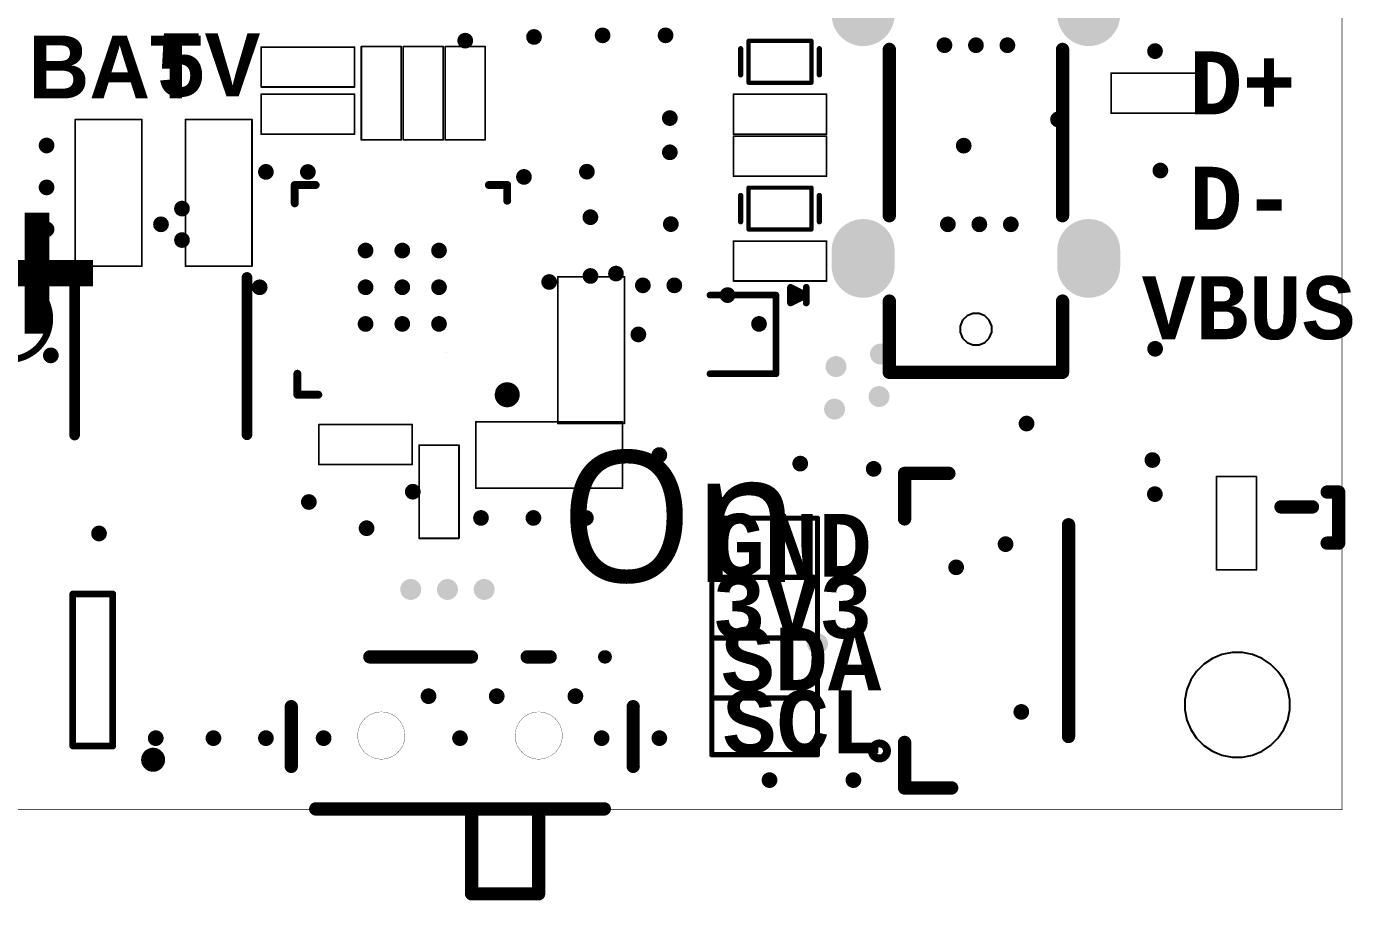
# Model space of a CAD drawing. Header units: millimetres. Extents: x -2 to 87, y -3.7 to 23.7.
# Drawn here: x 61.75 to 87.03, y -3.73 to 12.94 of the extents above; entities that cross this region are included whole.
import ezdxf

# ---------------------------------------------------------------- set-up
doc = ezdxf.new("R2010")
doc.units = ezdxf.units.MM
for name, color, linetype in [('KeepOutLayer', 6, 'Continuous'), ('MultiLayer', 9, 'Continuous'), ('PadHoleLayer', 156, 'Continuous'), ('TopOverlay', 2, 'Continuous'), ('ViaHoleLayer', 16, 'Continuous')]:
    doc.layers.add(name, color=color, linetype=linetype)
doc.styles.add('Consolas', font='', dxfattribs={"height": 0.2})
doc.styles.add('Segoe UI', font='segoeuib.ttf', dxfattribs={"height": 0.2})
doc.styles.add('阿里巴巴普惠体 Heavy', font='', dxfattribs={"height": 0.2})
doc.styles.get('Consolas').set_extended_font_data('Consolas', bold=True)
doc.styles.get('阿里巴巴普惠体 Heavy').set_extended_font_data('阿里巴巴普惠体 Heavy', bold=True)

# ---------------------------------------------------------------- blocks, each defined once
blk = doc.blocks.new('USB_C_SMD_TYPEC_303_ACP16_6')
at = {"layer": 'MultiLayer'}
h = blk.add_hatch(color=9, dxfattribs=at)
edge = h.paths.add_edge_path()
edge.add_arc((-2.55, 2.15), 0.6, 90, 270)
edge.add_line((-2.55, 1.55), (-2.25, 1.55))
edge.add_arc((-2.25, 2.15), 0.6, 270, 450)
edge.add_line((-2.25, 2.75), (-2.55, 2.75))
h = blk.add_hatch(color=9, dxfattribs=at)
edge = h.paths.add_edge_path()
edge.add_arc((2.25, 2.15), 0.6, 90, 270)
edge.add_line((2.25, 1.55), (2.55, 1.55))
edge.add_arc((2.55, 2.15), 0.6, 270, 450)
edge.add_line((2.55, 2.75), (2.25, 2.75))
h = blk.add_hatch(color=9, dxfattribs=at)
edge = h.paths.add_edge_path()
edge.add_arc((-2.55, -2.15), 0.6, 90, 270)
edge.add_line((-2.55, -2.75), (-2.25, -2.75))
edge.add_arc((-2.25, -2.15), 0.6, 270, 450)
edge.add_line((-2.25, -1.55), (-2.55, -1.55))
h = blk.add_hatch(color=9, dxfattribs=at)
edge = h.paths.add_edge_path()
edge.add_arc((2.25, -2.15), 0.6, 90, 270)
edge.add_line((2.25, -2.75), (2.55, -2.75))
edge.add_arc((2.55, -2.15), 0.6, 270, 450)
edge.add_line((2.55, -1.55), (2.25, -1.55))
at = {"layer": 'PadHoleLayer'}
h = blk.add_hatch(color=156, dxfattribs=at)
edge = h.paths.add_edge_path()
edge.add_arc((-2.595, 2.15), 0.305, 90, 270)
edge.add_line((-2.595, 1.845), (-2.205, 1.845))
edge.add_arc((-2.205, 2.15), 0.305, 270, 450)
edge.add_line((-2.205, 2.455), (-2.595, 2.455))
h = blk.add_hatch(color=156, dxfattribs=at)
edge = h.paths.add_edge_path()
edge.add_arc((2.205, 2.15), 0.305, 90, 270)
edge.add_line((2.205, 1.845), (2.595, 1.845))
edge.add_arc((2.595, 2.15), 0.305, 270, 450)
edge.add_line((2.595, 2.455), (2.205, 2.455))
h = blk.add_hatch(color=156, dxfattribs=at)
edge = h.paths.add_edge_path()
edge.add_arc((-2.595, -2.15), 0.305, 90, 270)
edge.add_line((-2.595, -2.455), (-2.205, -2.455))
edge.add_arc((-2.205, -2.15), 0.305, 270, 450)
edge.add_line((-2.205, -1.845), (-2.595, -1.845))
h = blk.add_hatch(color=156, dxfattribs=at)
edge = h.paths.add_edge_path()
edge.add_arc((2.205, -2.15), 0.305, 90, 270)
edge.add_line((2.205, -2.455), (2.595, -2.455))
edge.add_arc((2.595, -2.15), 0.305, 270, 450)
edge.add_line((2.595, -1.845), (2.205, -1.845))
at = {"layer": 'MultiLayer'}
for p, q in [((-3.92, 0.254), (-4.004, 0.17)), ((-3.81, 0.3), (-3.92, 0.254)), ((-3.69, 0.3), (-3.81, 0.3)), ((-3.58, 0.254), (-3.69, 0.3)), ((-3.496, 0.17), (-3.58, 0.254)), ((3.58, 0.254), (3.496, 0.17)), ((3.69, 0.3), (3.58, 0.254)), ((3.81, 0.3), (3.69, 0.3)), ((3.92, 0.254), (3.81, 0.3)), ((4.004, 0.17), (3.92, 0.254)), ((-4.004, 0.17), (-4.05, 0.06)), ((-4.05, 0.06), (-4.05, 0)), ((-3.45, 0.06), (-3.496, 0.17)), ((-3.45, 0), (-3.45, 0.06)), ((3.496, 0.17), (3.45, 0.06)), ((3.45, 0.06), (3.45, 0)), ((4.05, 0.06), (4.004, 0.17)), ((4.05, 0), (4.05, 0.06)), ((-4.05, 0), (-4.05, -0.06)), ((-4.05, -0.06), (-4.004, -0.17)), ((-4.004, -0.17), (-3.92, -0.254)), ((-3.58, -0.254), (-3.496, -0.17)), ((-3.496, -0.17), (-3.45, -0.06)), ((-3.45, 0), (-3.45, 0)), ((-3.45, -0.06), (-3.45, 0)), ((-3.45, 0), (-3.45, 0)), ((3.45, 0), (3.45, -0.06)), ((3.45, -0.06), (3.496, -0.17)), ((3.496, -0.17), (3.58, -0.254)), ((3.92, -0.254), (4.004, -0.17)), ((4.004, -0.17), (4.05, -0.06)), ((4.05, 0), (4.05, 0)), ((4.05, -0.06), (4.05, 0)), ((4.05, 0), (4.05, 0)), ((-3.92, -0.254), (-3.81, -0.3)), ((-3.81, -0.3), (-3.69, -0.3)), ((-3.69, -0.3), (-3.58, -0.254)), ((3.58, -0.254), (3.69, -0.3)), ((3.69, -0.3), (3.81, -0.3)), ((3.81, -0.3), (3.92, -0.254))]:
    blk.add_line(p, q, dxfattribs=at)
at = {"layer": 'TopOverlay', "const_width": 0.254}
for points in [[(-4.572, 1.651), (-4.572, 1.397)], [(-4.572, 1.651), (-3.214, 1.651)], [(-1.586, 1.651), (1.586, 1.651)], [(3.214, 1.651), (4.572, 1.651)], [(4.572, 1.651), (4.572, 1.524)], [(-4.572, 1.524), (-4.572, -1.651)], [(4.572, 1.524), (4.572, -1.651)], [(-4.572, -1.651), (-3.214, -1.651)], [(-1.586, -1.651), (1.586, -1.651)], [(3.214, -1.651), (4.572, -1.651)]]:
    blk.add_lwpolyline(points, dxfattribs=at)
at = {"layer": 'TopOverlay', "const_width": 0.127}
for points in [[(-4.636, 1.651, 1), (-4.508, 1.651, 1)], [(-4.636, 1.651, 1), (-4.508, 1.651, 1)], [(-3.278, 1.651, 1), (-3.151, 1.651, 1)], [(-1.649, 1.651, 1), (-1.522, 1.651, 1)], [(1.522, 1.651, 1), (1.649, 1.651, 1)], [(3.151, 1.651, 1), (3.278, 1.651, 1)], [(4.508, 1.651, 1), (4.636, 1.651, 1)], [(4.508, 1.651, 1), (4.636, 1.651, 1)], [(-4.636, 1.524, 1), (-4.508, 1.524, 1)], [(-4.636, 1.397, 1), (-4.508, 1.397, 1)], [(4.508, 1.524, 1), (4.636, 1.524, 1)], [(4.508, 1.524, 1), (4.636, 1.524, 1)], [(-4.636, -1.651, 1), (-4.508, -1.651, 1)], [(-4.636, -1.651, 1), (-4.508, -1.651, 1)], [(-3.278, -1.651, 1), (-3.151, -1.651, 1)], [(-1.649, -1.651, 1), (-1.522, -1.651, 1)], [(1.522, -1.651, 1), (1.649, -1.651, 1)], [(3.151, -1.651, 1), (3.278, -1.651, 1)], [(4.508, -1.651, 1), (4.636, -1.651, 1)], [(4.508, -1.651, 1), (4.636, -1.651, 1)]]:
    blk.add_lwpolyline(points, format="xyb", close=True, dxfattribs=at)
blk = doc.blocks.new('SW_TH_MSK12C02_HB_1_17')
at = {"layer": 'KeepOutLayer'}
for points, const_width in [([(-1.05, -0.55, 1), (-1.95, -0.55, 1)], 0.00508), ([(1.95, -0.55, 1), (1.05, -0.55, 1)], 0.00508), ([(-1.951, -0.55, 1), (-1.949, -0.55, 1)], 0.00254), ([(-1.051, -0.55, 1), (-1.049, -0.55, 1)], 0.00254), ([(1.049, -0.55, 1), (1.051, -0.55, 1)], 0.00254), ([(1.949, -0.55, 1), (1.951, -0.55, 1)], 0.00254)]:
    blk.add_lwpolyline(points, format="xyb", close=True, dxfattribs=dict(at, const_width=const_width))
at = {"layer": 'TopOverlay', "const_width": 0.254}
for points in [[(-1.719, 0.95), (0.219, 0.95)], [(1.281, 0.95), (1.719, 0.95)], [(2.759, 0.95), (2.769, 0.95)], [(-3.216, -1.138), (-3.216, 0)], [(3.301, -1.138), (3.301, 0)], [(-2.75, -1.95), (2.75, -1.95)], [(0.223, -3.569), (0.223, -1.969)], [(1.498, -3.569), (1.498, -1.969)], [(0.223, -3.569), (1.498, -3.569)]]:
    blk.add_lwpolyline(points, dxfattribs=at)
at = {"layer": 'TopOverlay', "const_width": 0.127}
for points in [[(-1.782, 0.95, 1), (-1.655, 0.95, 1)], [(0.155, 0.95, 1), (0.282, 0.95, 1)], [(1.218, 0.95, 1), (1.345, 0.95, 1)], [(1.655, 0.95, 1), (1.782, 0.95, 1)], [(2.695, 0.95, 1), (2.822, 0.95, 1)], [(2.705, 0.95, 1), (2.832, 0.95, 1)], [(-3.28, 0, 1), (-3.153, 0, 1)], [(3.238, 0, 1), (3.365, 0, 1)], [(-3.28, -1.138, 1), (-3.153, -1.138, 1)], [(3.238, -1.138, 1), (3.365, -1.138, 1)], [(-2.813, -1.95, 1), (-2.686, -1.95, 1)], [(0.159, -1.969, 1), (0.286, -1.969, 1)], [(1.435, -1.969, 1), (1.562, -1.969, 1)], [(2.687, -1.95, 1), (2.814, -1.95, 1)], [(0.16, -3.569, 1), (0.287, -3.569, 1)], [(0.159, -3.569, 1), (0.286, -3.569, 1)], [(1.435, -3.569, 1), (1.562, -3.569, 1)], [(1.435, -3.569, 1), (1.562, -3.569, 1)]]:
    blk.add_lwpolyline(points, format="xyb", close=True, dxfattribs=at)
blk = doc.blocks.new('RES_0402_18')
at = {"layer": 'TopOverlay', "const_width": 0.0323}
for points in [[(-0.889, -0.381), (-0.889, 0.381)], [(-0.889, 0.381), (0.889, 0.381)], [(0.889, -0.381), (0.889, 0.381)], [(-0.889, -0.381), (0.889, -0.381)]]:
    blk.add_lwpolyline(points, dxfattribs=at)
at = {"layer": 'TopOverlay', "const_width": 0.0161}
for points in [[(-0.897, 0.381, 1), (-0.881, 0.381, 1)], [(-0.897, 0.381, 1), (-0.881, 0.381, 1)], [(0.881, 0.381, 1), (0.897, 0.381, 1)], [(0.881, 0.381, 1), (0.897, 0.381, 1)], [(-0.897, -0.381, 1), (-0.881, -0.381, 1)], [(-0.897, -0.381, 1), (-0.881, -0.381, 1)], [(0.881, -0.381, 1), (0.897, -0.381, 1)], [(0.881, -0.381, 1), (0.897, -0.381, 1)]]:
    blk.add_lwpolyline(points, format="xyb", close=True, dxfattribs=at)
blk = doc.blocks.new('RES_0402_19')
at = {"layer": 'TopOverlay', "const_width": 0.0323}
for points in [[(-0.889, 0.381), (-0.889, -0.381)], [(0.889, 0.381), (-0.889, 0.381)], [(0.889, 0.381), (0.889, -0.381)], [(0.889, -0.381), (-0.889, -0.381)]]:
    blk.add_lwpolyline(points, dxfattribs=at)
at = {"layer": 'TopOverlay', "const_width": 0.0161}
for points in [[(-0.897, 0.381, 1), (-0.881, 0.381, 1)], [(-0.897, 0.381, 1), (-0.881, 0.381, 1)], [(0.881, 0.381, 1), (0.897, 0.381, 1)], [(0.881, 0.381, 1), (0.897, 0.381, 1)], [(-0.897, -0.381, 1), (-0.881, -0.381, 1)], [(-0.897, -0.381, 1), (-0.881, -0.381, 1)], [(0.881, -0.381, 1), (0.897, -0.381, 1)], [(0.881, -0.381, 1), (0.897, -0.381, 1)]]:
    blk.add_lwpolyline(points, format="xyb", close=True, dxfattribs=at)
blk = doc.blocks.new('RES_0402_20')
at = {"layer": 'TopOverlay', "const_width": 0.0323}
for points in [[(-0.889, 0.381), (-0.889, -0.381)], [(-0.889, 0.381), (0.889, 0.381)], [(0.889, 0.381), (0.889, -0.381)], [(-0.889, -0.381), (0.889, -0.381)]]:
    blk.add_lwpolyline(points, dxfattribs=at)
at = {"layer": 'TopOverlay', "const_width": 0.0161}
for points in [[(-0.897, 0.381, 1), (-0.881, 0.381, 1)], [(-0.897, 0.381, 1), (-0.881, 0.381, 1)], [(0.881, 0.381, 1), (0.897, 0.381, 1)], [(0.881, 0.381, 1), (0.897, 0.381, 1)], [(-0.897, -0.381, 1), (-0.881, -0.381, 1)], [(-0.897, -0.381, 1), (-0.881, -0.381, 1)], [(0.881, -0.381, 1), (0.897, -0.381, 1)], [(0.881, -0.381, 1), (0.897, -0.381, 1)]]:
    blk.add_lwpolyline(points, format="xyb", close=True, dxfattribs=at)
blk = doc.blocks.new('RES_0402_21')
at = {"layer": 'TopOverlay', "const_width": 0.0323}
for points in [[(-0.889, 0.381), (-0.889, -0.381)], [(-0.889, 0.381), (0.889, 0.381)], [(0.889, 0.381), (0.889, -0.381)], [(-0.889, -0.381), (0.889, -0.381)]]:
    blk.add_lwpolyline(points, dxfattribs=at)
at = {"layer": 'TopOverlay', "const_width": 0.0161}
for points in [[(-0.897, 0.381, 1), (-0.881, 0.381, 1)], [(-0.897, 0.381, 1), (-0.881, 0.381, 1)], [(0.881, 0.381, 1), (0.897, 0.381, 1)], [(0.881, 0.381, 1), (0.897, 0.381, 1)], [(-0.897, -0.381, 1), (-0.881, -0.381, 1)], [(-0.897, -0.381, 1), (-0.881, -0.381, 1)], [(0.881, -0.381, 1), (0.897, -0.381, 1)], [(0.881, -0.381, 1), (0.897, -0.381, 1)]]:
    blk.add_lwpolyline(points, format="xyb", close=True, dxfattribs=at)
blk = doc.blocks.new('RES_0402_22')
at = {"layer": 'TopOverlay', "const_width": 0.0323}
for points in [[(-0.889, -0.381), (-0.889, 0.381)], [(0.889, 0.381), (-0.889, 0.381)], [(0.889, -0.381), (0.889, 0.381)], [(0.889, -0.381), (-0.889, -0.381)]]:
    blk.add_lwpolyline(points, dxfattribs=at)
at = {"layer": 'TopOverlay', "const_width": 0.0161}
for points in [[(-0.897, 0.381, 1), (-0.881, 0.381, 1)], [(-0.897, 0.381, 1), (-0.881, 0.381, 1)], [(0.881, 0.381, 1), (0.897, 0.381, 1)], [(0.881, 0.381, 1), (0.897, 0.381, 1)], [(-0.897, -0.381, 1), (-0.881, -0.381, 1)], [(-0.897, -0.381, 1), (-0.881, -0.381, 1)], [(0.881, -0.381, 1), (0.897, -0.381, 1)], [(0.881, -0.381, 1), (0.897, -0.381, 1)]]:
    blk.add_lwpolyline(points, format="xyb", close=True, dxfattribs=at)
blk = doc.blocks.new('RES_0402_23')
at = {"layer": 'TopOverlay', "const_width": 0.0323}
for points in [[(-0.889, 0.381), (-0.889, -0.381)], [(-0.889, 0.381), (0.889, 0.381)], [(0.889, 0.381), (0.889, -0.381)], [(-0.889, -0.381), (0.889, -0.381)]]:
    blk.add_lwpolyline(points, dxfattribs=at)
at = {"layer": 'TopOverlay', "const_width": 0.0161}
for points in [[(-0.897, 0.381, 1), (-0.881, 0.381, 1)], [(-0.897, 0.381, 1), (-0.881, 0.381, 1)], [(0.881, 0.381, 1), (0.897, 0.381, 1)], [(0.881, 0.381, 1), (0.897, 0.381, 1)], [(-0.897, -0.381, 1), (-0.881, -0.381, 1)], [(-0.897, -0.381, 1), (-0.881, -0.381, 1)], [(0.881, -0.381, 1), (0.897, -0.381, 1)], [(0.881, -0.381, 1), (0.897, -0.381, 1)]]:
    blk.add_lwpolyline(points, format="xyb", close=True, dxfattribs=at)
blk = doc.blocks.new('__3010_24')
at = {"layer": 'TopOverlay', "const_width": 0.203}
for points in [[(1.513, 1.639), (-1.487, 1.639)], [(1.519, -1.647), (-1.481, -1.647)]]:
    blk.add_lwpolyline(points, dxfattribs=at)
at = {"layer": 'TopOverlay', "const_width": 0.102}
for points in [[(-1.537, 1.639, 1), (-1.436, 1.639, 1)], [(1.463, 1.639, 1), (1.564, 1.639, 1)], [(-1.532, -1.647, 1), (-1.43, -1.647, 1)], [(1.468, -1.647, 1), (1.57, -1.647, 1)]]:
    blk.add_lwpolyline(points, format="xyb", close=True, dxfattribs=at)
blk = doc.blocks.new('CAP_0402_25')
at = {"layer": 'TopOverlay', "const_width": 0.0323}
for points in [[(-0.889, -0.381), (-0.889, 0.381)], [(0.889, 0.381), (-0.889, 0.381)], [(0.889, -0.381), (0.889, 0.381)], [(0.889, -0.381), (-0.889, -0.381)]]:
    blk.add_lwpolyline(points, dxfattribs=at)
at = {"layer": 'TopOverlay', "const_width": 0.0161}
for points in [[(-0.897, 0.381, 1), (-0.881, 0.381, 1)], [(-0.897, 0.381, 1), (-0.881, 0.381, 1)], [(0.881, 0.381, 1), (0.897, 0.381, 1)], [(0.881, 0.381, 1), (0.897, 0.381, 1)], [(-0.897, -0.381, 1), (-0.881, -0.381, 1)], [(-0.897, -0.381, 1), (-0.881, -0.381, 1)], [(0.881, -0.381, 1), (0.897, -0.381, 1)], [(0.881, -0.381, 1), (0.897, -0.381, 1)]]:
    blk.add_lwpolyline(points, format="xyb", close=True, dxfattribs=at)
blk = doc.blocks.new('CAP_0603_26')
at = {"layer": 'TopOverlay', "const_width": 0.0323}
for points in [[(-1.397, 0.635), (-1.397, -0.635)], [(-1.397, 0.635), (1.397, 0.635)], [(1.397, 0.635), (1.397, -0.635)], [(-1.397, -0.635), (1.397, -0.635)]]:
    blk.add_lwpolyline(points, dxfattribs=at)
at = {"layer": 'TopOverlay', "const_width": 0.0161}
for points in [[(-1.405, 0.635, 1), (-1.389, 0.635, 1)], [(-1.405, 0.635, 1), (-1.389, 0.635, 1)], [(1.389, 0.635, 1), (1.405, 0.635, 1)], [(1.389, 0.635, 1), (1.405, 0.635, 1)], [(-1.405, -0.635, 1), (-1.389, -0.635, 1)], [(-1.405, -0.635, 1), (-1.389, -0.635, 1)], [(1.389, -0.635, 1), (1.405, -0.635, 1)], [(1.389, -0.635, 1), (1.405, -0.635, 1)]]:
    blk.add_lwpolyline(points, format="xyb", close=True, dxfattribs=at)
blk = doc.blocks.new('CAP_0603_27')
at = {"layer": 'TopOverlay', "const_width": 0.0323}
for points in [[(-1.397, 0.635), (-1.397, -0.635)], [(-1.397, 0.635), (1.397, 0.635)], [(1.397, 0.635), (1.397, -0.635)], [(-1.397, -0.635), (1.397, -0.635)]]:
    blk.add_lwpolyline(points, dxfattribs=at)
at = {"layer": 'TopOverlay', "const_width": 0.0161}
for points in [[(-1.405, 0.635, 1), (-1.389, 0.635, 1)], [(-1.405, 0.635, 1), (-1.389, 0.635, 1)], [(1.389, 0.635, 1), (1.405, 0.635, 1)], [(1.389, 0.635, 1), (1.405, 0.635, 1)], [(-1.405, -0.635, 1), (-1.389, -0.635, 1)], [(-1.405, -0.635, 1), (-1.389, -0.635, 1)], [(1.389, -0.635, 1), (1.405, -0.635, 1)], [(1.389, -0.635, 1), (1.405, -0.635, 1)]]:
    blk.add_lwpolyline(points, format="xyb", close=True, dxfattribs=at)
blk = doc.blocks.new('CAP_0402_28')
at = {"layer": 'TopOverlay', "const_width": 0.0323}
for points in [[(-0.889, 0.381), (-0.889, -0.381)], [(0.889, 0.381), (-0.889, 0.381)], [(0.889, 0.381), (0.889, -0.381)], [(0.889, -0.381), (-0.889, -0.381)]]:
    blk.add_lwpolyline(points, dxfattribs=at)
at = {"layer": 'TopOverlay', "const_width": 0.0161}
for points in [[(-0.897, 0.381, 1), (-0.881, 0.381, 1)], [(-0.897, 0.381, 1), (-0.881, 0.381, 1)], [(0.881, 0.381, 1), (0.897, 0.381, 1)], [(0.881, 0.381, 1), (0.897, 0.381, 1)], [(-0.897, -0.381, 1), (-0.881, -0.381, 1)], [(-0.897, -0.381, 1), (-0.881, -0.381, 1)], [(0.881, -0.381, 1), (0.897, -0.381, 1)], [(0.881, -0.381, 1), (0.897, -0.381, 1)]]:
    blk.add_lwpolyline(points, format="xyb", close=True, dxfattribs=at)
blk = doc.blocks.new('QFN_24_29')
at = {"layer": 'TopOverlay', "const_width": 0.254}
blk.add_lwpolyline([(-3.9, 2.2, -8.588586), (-3.888, 2.25)], format="xyb", dxfattribs=at)
at = {"layer": 'TopOverlay'}
for points, const_width in [([(-3.963, 2.2, 1), (-3.836, 2.2, 1)], 0.127), ([(-3.952, 2.25, 1), (-3.825, 2.25, 1)], 0.127), ([(-0.437, 2.25, 1), (-0.362, 2.25, 1)], 0.075), ([(-0.038, 2.25, 1), (0.038, 2.25, 1)], 0.075), ([(-0.038, 2.25, 1), (0.038, 2.25, 1)], 0.075), ([(-0.038, 1.85, 1), (0.038, 1.85, 1)], 0.075), ([(-4.038, -1.45, 1), (-3.962, -1.45, 1)], 0.075), ([(0.012, -1.4, 1), (0.088, -1.4, 1)], 0.075), ([(-4.038, -1.75, 1), (-3.962, -1.75, 1)], 0.075), ([(-4.038, -1.75, 1), (-3.962, -1.75, 1)], 0.075), ([(-3.688, -1.75, 1), (-3.612, -1.75, 1)], 0.075), ([(-0.387, -1.75, 1), (-0.312, -1.75, 1)], 0.075), ([(0.012, -1.75, 1), (0.088, -1.75, 1)], 0.075), ([(0.012, -1.75, 1), (0.088, -1.75, 1)], 0.075)]:
    blk.add_lwpolyline(points, format="xyb", close=True, dxfattribs=dict(at, const_width=const_width))
at = {"layer": 'TopOverlay', "const_width": 0.15}
for points in [[(0, 2.25), (-0.4, 2.25)], [(0, 2.25), (0, 1.85)], [(-4, -1.45), (-4, -1.75)], [(0.05, -1.4), (0.05, -1.75)], [(-3.65, -1.75), (-4, -1.75)], [(0.05, -1.75), (-0.35, -1.75)]]:
    blk.add_lwpolyline(points, dxfattribs=at)
at = {"layer": 'TopOverlay'}
blk.add_lwpolyline([(-2.85, 1.45), (-2.85, 1.45)], dxfattribs=at)
blk.add_lwpolyline([(-2.85, 1.45, 1), (-2.85, 1.45, 1)], format="xyb", close=True, dxfattribs=at)
blk.add_lwpolyline([(-2.85, 1.45, 1), (-2.85, 1.45, 1)], format="xyb", close=True, dxfattribs=at)
blk = doc.blocks.new('SOT_23_3_32')
at = {"layer": 'TopOverlay'}
for points, const_width in [([(-1.048, 1.712, 1), (-1.252, 1.712, 1)], 0.254), ([(-1.315, 1.712, 1), (-1.188, 1.712, 1)], 0.127), ([(-1.112, 1.712, 1), (-0.985, 1.712, 1)], 0.127), ([(-0.413, 1.45, 1), (-0.349, 1.45, 1)], 0.0635), ([(-0.413, 1.45, 1), (-0.349, 1.45, 1)], 0.0635), ([(0.349, 1.45, 1), (0.413, 1.45, 1)], 0.0635), ([(0.349, 1.45, 1), (0.413, 1.45, 1)], 0.0635), ([(-0.413, -1.45, 1), (-0.349, -1.45, 1)], 0.0635), ([(-0.413, -1.45, 1), (-0.349, -1.45, 1)], 0.0635), ([(0.349, -1.45, 1), (0.413, -1.45, 1)], 0.0635), ([(0.349, -1.45, 1), (0.413, -1.45, 1)], 0.0635)]:
    blk.add_lwpolyline(points, format="xyb", close=True, dxfattribs=dict(at, const_width=const_width))
at = {"layer": 'TopOverlay', "const_width": 0.127}
for points in [[(-0.381, 1.45), (-0.381, -1.45)], [(0.381, 1.45), (-0.381, 1.45)], [(0.381, 1.45), (0.381, -1.45)], [(0.381, -1.45), (-0.381, -1.45)]]:
    blk.add_lwpolyline(points, dxfattribs=at)
blk = doc.blocks.new('LED_SMD_L1_7_W1_1_R_RD_GREEN_34')
at = {"layer": 'TopOverlay', "const_width": 0.254}
for points in [[(-0.493, 0.631), (-0.493, 0.85)], [(0.48, 0.85), (-0.493, 0.85)], [(0.48, 0.63), (0.48, 0.85)], [(-0.21, -0.25), (-0.21, 0.35)]]:
    blk.add_lwpolyline(points, dxfattribs=at)
at = {"layer": 'TopOverlay', "const_width": 0.127}
for points in [[(-0.557, 0.85, 1), (-0.43, 0.85, 1)], [(-0.557, 0.85, 1), (-0.43, 0.85, 1)], [(0.417, 0.85, 1), (0.544, 0.85, 1)], [(0.417, 0.85, 1), (0.544, 0.85, 1)], [(-0.557, 0.631, 1), (-0.43, 0.631, 1)], [(0.417, 0.63, 1), (0.544, 0.63, 1)], [(-0.274, 0.35, 1), (-0.147, 0.35, 1)], [(-0.274, -0.25, 1), (-0.147, -0.25, 1)]]:
    blk.add_lwpolyline(points, format="xyb", close=True, dxfattribs=at)
blk = doc.blocks.new('CAP_0603_35')
at = {"layer": 'TopOverlay', "const_width": 0.0323}
for points in [[(-1.397, 0.635), (-1.397, -0.635)], [(1.397, 0.635), (-1.397, 0.635)], [(1.397, 0.635), (1.397, -0.635)], [(1.397, -0.635), (-1.397, -0.635)]]:
    blk.add_lwpolyline(points, dxfattribs=at)
at = {"layer": 'TopOverlay', "const_width": 0.0161}
for points in [[(-1.405, 0.635, 1), (-1.389, 0.635, 1)], [(-1.405, 0.635, 1), (-1.389, 0.635, 1)], [(1.389, 0.635, 1), (1.405, 0.635, 1)], [(1.389, 0.635, 1), (1.405, 0.635, 1)], [(-1.405, -0.635, 1), (-1.389, -0.635, 1)], [(-1.405, -0.635, 1), (-1.389, -0.635, 1)], [(1.389, -0.635, 1), (1.405, -0.635, 1)], [(1.389, -0.635, 1), (1.405, -0.635, 1)]]:
    blk.add_lwpolyline(points, format="xyb", close=True, dxfattribs=at)
blk = doc.blocks.new('CAP_0603_36')
at = {"layer": 'TopOverlay', "const_width": 0.0323}
for points in [[(-1.397, -0.635), (-1.397, 0.635)], [(1.397, 0.635), (-1.397, 0.635)], [(1.397, -0.635), (1.397, 0.635)], [(1.397, -0.635), (-1.397, -0.635)]]:
    blk.add_lwpolyline(points, dxfattribs=at)
at = {"layer": 'TopOverlay', "const_width": 0.0161}
for points in [[(-1.405, 0.635, 1), (-1.389, 0.635, 1)], [(-1.405, 0.635, 1), (-1.389, 0.635, 1)], [(1.389, 0.635, 1), (1.405, 0.635, 1)], [(1.389, 0.635, 1), (1.405, 0.635, 1)], [(-1.405, -0.635, 1), (-1.389, -0.635, 1)], [(-1.405, -0.635, 1), (-1.389, -0.635, 1)], [(1.389, -0.635, 1), (1.405, -0.635, 1)], [(1.389, -0.635, 1), (1.405, -0.635, 1)]]:
    blk.add_lwpolyline(points, format="xyb", close=True, dxfattribs=at)
blk = doc.blocks.new('CONN_SMD_4P_P1_00_SHOU_HAN_1_0_4P_LT_37')
at = {"layer": 'TopOverlay'}
for points, const_width in [([(-2.151, 1.479, 1), (-2.437, 1.479, 1)], 0.152), ([(-2.475, 1.479, 1), (-2.399, 1.479, 1)], 0.076), ([(-2.189, 1.479, 1), (-2.113, 1.479, 1)], 0.076), ([(-3.063, 1, 1), (-2.936, 1, 1)], 0.127), ([(-3.063, 1, 1), (-2.936, 1, 1)], 0.127), ([(-2.195, 1, 1), (-2.068, 1, 1)], 0.127), ([(2.068, 1, 1), (2.195, 1, 1)], 0.127), ([(2.936, 1, 1), (3.063, 1, 1)], 0.127), ([(2.936, 1, 1), (3.063, 1, 1)], 0.127), ([(2.936, 0.156, 1), (3.063, 0.156, 1)], 0.127), ([(-3.063, 0.103, 1), (-2.936, 0.103, 1)], 0.127), ([(-2.082, -2.125, 1), (-1.955, -2.125, 1)], 0.127), ([(1.956, -2.125, 1), (2.083, -2.125, 1)], 0.127)]:
    blk.add_lwpolyline(points, format="xyb", close=True, dxfattribs=dict(at, const_width=const_width))
at = {"layer": 'TopOverlay', "const_width": 0.254}
for points in [[(-3, 1), (-2.131, 1)], [(-3, 1), (-3, 0.103)], [(2.131, 1), (3, 1)], [(3, 1), (3, 0.156)], [(-2.019, -2.125), (2.019, -2.125)]]:
    blk.add_lwpolyline(points, dxfattribs=at)
blk = doc.blocks.new('SOD_323_56')
at = {"layer": 'TopOverlay', "const_width": 0.127}
for points in [[(0.635, 0.75), (-0.625, 0.75)], [(-0.625, 0.75), (-0.625, -0.75)], [(-0.9, -0.6), (-1.2, -0.75)], [(-1.2, -0.6), (-1.2, -0.9)], [(-0.9, -0.75), (-1.2, -0.75)], [(-0.9, -0.9), (-1.2, -0.75)], [(-0.9, -0.6), (-0.9, -0.9)], [(0.635, -0.75), (-0.625, -0.75)]]:
    blk.add_lwpolyline(points, dxfattribs=at)
at = {"layer": 'TopOverlay', "const_width": 0.0635}
for points in [[(-0.657, 0.75, 1), (-0.593, 0.75, 1)], [(-0.657, 0.75, 1), (-0.593, 0.75, 1)], [(0.603, 0.75, 1), (0.667, 0.75, 1)], [(-1.232, -0.6, 1), (-1.168, -0.6, 1)], [(-1.232, -0.75, 1), (-1.168, -0.75, 1)], [(-1.232, -0.75, 1), (-1.168, -0.75, 1)], [(-1.232, -0.75, 1), (-1.168, -0.75, 1)], [(-0.932, -0.6, 1), (-0.868, -0.6, 1)], [(-0.932, -0.6, 1), (-0.868, -0.6, 1)], [(-0.932, -0.75, 1), (-0.868, -0.75, 1)], [(-0.657, -0.75, 1), (-0.593, -0.75, 1)], [(-0.657, -0.75, 1), (-0.593, -0.75, 1)], [(0.603, -0.75, 1), (0.667, -0.75, 1)], [(-1.232, -0.9, 1), (-1.168, -0.9, 1)], [(-0.932, -0.9, 1), (-0.868, -0.9, 1)], [(-0.932, -0.9, 1), (-0.868, -0.9, 1)]]:
    blk.add_lwpolyline(points, format="xyb", close=True, dxfattribs=at)
blk = doc.blocks.new('SOD_882_57')
at = {"layer": 'TopOverlay'}
for points, const_width in [([(-0.75, -0.25), (-0.75, 0.25)], 0.1), ([(-0.6, -0.4), (-0.6, 0.4)], 0.08), ([(-0.6, 0.4), (0.6, 0.4)], 0.08), ([(0.6, -0.4), (0.6, 0.4)], 0.08), ([(0.75, -0.25), (0.75, 0.25)], 0.1), ([(-0.6, -0.4), (0.6, -0.4)], 0.08)]:
    blk.add_lwpolyline(points, dxfattribs=dict(at, const_width=const_width))
for points, const_width in [([(-0.775, 0.25, 1), (-0.725, 0.25, 1)], 0.05), ([(-0.62, 0.4, 1), (-0.58, 0.4, 1)], 0.04), ([(-0.62, 0.4, 1), (-0.58, 0.4, 1)], 0.04), ([(0.58, 0.4, 1), (0.62, 0.4, 1)], 0.04), ([(0.58, 0.4, 1), (0.62, 0.4, 1)], 0.04), ([(0.725, 0.25, 1), (0.775, 0.25, 1)], 0.05), ([(-0.775, -0.25, 1), (-0.725, -0.25, 1)], 0.05), ([(0.725, -0.25, 1), (0.775, -0.25, 1)], 0.05), ([(-0.62, -0.4, 1), (-0.58, -0.4, 1)], 0.04), ([(-0.62, -0.4, 1), (-0.58, -0.4, 1)], 0.04), ([(0.58, -0.4, 1), (0.62, -0.4, 1)], 0.04), ([(0.58, -0.4, 1), (0.62, -0.4, 1)], 0.04)]:
    blk.add_lwpolyline(points, format="xyb", close=True, dxfattribs=dict(at, const_width=const_width))
blk = doc.blocks.new('SOD_882_58')
at = {"layer": 'TopOverlay'}
for points, const_width in [([(-0.75, -0.25), (-0.75, 0.25)], 0.1), ([(-0.6, 0.4), (0.6, 0.4)], 0.08), ([(-0.6, -0.4), (-0.6, 0.4)], 0.08), ([(0.6, -0.4), (0.6, 0.4)], 0.08), ([(0.75, -0.25), (0.75, 0.25)], 0.1), ([(-0.6, -0.4), (0.6, -0.4)], 0.08)]:
    blk.add_lwpolyline(points, dxfattribs=dict(at, const_width=const_width))
for points, const_width in [([(-0.775, 0.25, 1), (-0.725, 0.25, 1)], 0.05), ([(-0.62, 0.4, 1), (-0.58, 0.4, 1)], 0.04), ([(-0.62, 0.4, 1), (-0.58, 0.4, 1)], 0.04), ([(0.58, 0.4, 1), (0.62, 0.4, 1)], 0.04), ([(0.58, 0.4, 1), (0.62, 0.4, 1)], 0.04), ([(0.725, 0.25, 1), (0.775, 0.25, 1)], 0.05), ([(-0.775, -0.25, 1), (-0.725, -0.25, 1)], 0.05), ([(0.725, -0.25, 1), (0.775, -0.25, 1)], 0.05), ([(-0.62, -0.4, 1), (-0.58, -0.4, 1)], 0.04), ([(-0.62, -0.4, 1), (-0.58, -0.4, 1)], 0.04), ([(0.58, -0.4, 1), (0.62, -0.4, 1)], 0.04), ([(0.58, -0.4, 1), (0.62, -0.4, 1)], 0.04)]:
    blk.add_lwpolyline(points, format="xyb", close=True, dxfattribs=dict(at, const_width=const_width))
blk = doc.blocks.new('RES_0402_66')
at = {"layer": 'TopOverlay', "const_width": 0.0323}
for points in [[(-0.889, -0.381), (-0.889, 0.381)], [(-0.889, 0.381), (0.889, 0.381)], [(0.889, -0.381), (0.889, 0.381)], [(-0.889, -0.381), (0.889, -0.381)]]:
    blk.add_lwpolyline(points, dxfattribs=at)
at = {"layer": 'TopOverlay', "const_width": 0.0161}
for points in [[(-0.897, 0.381, 1), (-0.881, 0.381, 1)], [(-0.897, 0.381, 1), (-0.881, 0.381, 1)], [(0.881, 0.381, 1), (0.897, 0.381, 1)], [(0.881, 0.381, 1), (0.897, 0.381, 1)], [(-0.897, -0.381, 1), (-0.881, -0.381, 1)], [(-0.897, -0.381, 1), (-0.881, -0.381, 1)], [(0.881, -0.381, 1), (0.897, -0.381, 1)], [(0.881, -0.381, 1), (0.897, -0.381, 1)]]:
    blk.add_lwpolyline(points, format="xyb", close=True, dxfattribs=at)
blk = doc.blocks.new('RES_0402_68')
at = {"layer": 'TopOverlay', "const_width": 0.0323}
for points in [[(-0.889, 0.381), (-0.889, -0.381)], [(0.889, 0.381), (-0.889, 0.381)], [(0.889, 0.381), (0.889, -0.381)], [(0.889, -0.381), (-0.889, -0.381)]]:
    blk.add_lwpolyline(points, dxfattribs=at)
at = {"layer": 'TopOverlay', "const_width": 0.0161}
for points in [[(-0.897, 0.381, 1), (-0.881, 0.381, 1)], [(-0.897, 0.381, 1), (-0.881, 0.381, 1)], [(0.881, 0.381, 1), (0.897, 0.381, 1)], [(0.881, 0.381, 1), (0.897, 0.381, 1)], [(-0.897, -0.381, 1), (-0.881, -0.381, 1)], [(-0.897, -0.381, 1), (-0.881, -0.381, 1)], [(0.881, -0.381, 1), (0.897, -0.381, 1)], [(0.881, -0.381, 1), (0.897, -0.381, 1)]]:
    blk.add_lwpolyline(points, format="xyb", close=True, dxfattribs=at)
blk = doc.blocks.new('RES_0402_70')
at = {"layer": 'TopOverlay', "const_width": 0.0323}
for points in [[(-0.889, 0.381), (-0.889, -0.381)], [(0.889, 0.381), (-0.889, 0.381)], [(0.889, 0.381), (0.889, -0.381)], [(0.889, -0.381), (-0.889, -0.381)]]:
    blk.add_lwpolyline(points, dxfattribs=at)
at = {"layer": 'TopOverlay', "const_width": 0.0161}
for points in [[(-0.897, 0.381, 1), (-0.881, 0.381, 1)], [(-0.897, 0.381, 1), (-0.881, 0.381, 1)], [(0.881, 0.381, 1), (0.897, 0.381, 1)], [(0.881, 0.381, 1), (0.897, 0.381, 1)], [(-0.897, -0.381, 1), (-0.881, -0.381, 1)], [(-0.897, -0.381, 1), (-0.881, -0.381, 1)], [(0.881, -0.381, 1), (0.897, -0.381, 1)], [(0.881, -0.381, 1), (0.897, -0.381, 1)]]:
    blk.add_lwpolyline(points, format="xyb", close=True, dxfattribs=at)
blk = doc.blocks.new('RES_0402_71')
at = {"layer": 'TopOverlay', "const_width": 0.0323}
for points in [[(-0.889, 0.381), (-0.889, -0.381)], [(0.889, 0.381), (-0.889, 0.381)], [(0.889, 0.381), (0.889, -0.381)], [(0.889, -0.381), (-0.889, -0.381)]]:
    blk.add_lwpolyline(points, dxfattribs=at)
at = {"layer": 'TopOverlay', "const_width": 0.0161}
for points in [[(-0.897, 0.381, 1), (-0.881, 0.381, 1)], [(-0.897, 0.381, 1), (-0.881, 0.381, 1)], [(0.881, 0.381, 1), (0.897, 0.381, 1)], [(0.881, 0.381, 1), (0.897, 0.381, 1)], [(-0.897, -0.381, 1), (-0.881, -0.381, 1)], [(-0.897, -0.381, 1), (-0.881, -0.381, 1)], [(0.881, -0.381, 1), (0.897, -0.381, 1)], [(0.881, -0.381, 1), (0.897, -0.381, 1)]]:
    blk.add_lwpolyline(points, format="xyb", close=True, dxfattribs=at)

msp = doc.modelspace()

# ---------------------------------------------------------------- hatches: boundary and pattern name
at = {"layer": 'ViaHoleLayer'}
h = msp.add_hatch(color=16, dxfattribs=at)
edge = h.paths.add_edge_path()
edge.add_arc((72.733, 12.768), 0.15, 0, 360)
h = msp.add_hatch(color=16, dxfattribs=at)
edge = h.paths.add_edge_path()
edge.add_arc((73.933, 12.768), 0.15, 0, 360)
h = msp.add_hatch(color=16, dxfattribs=at)
edge = h.paths.add_edge_path()
edge.add_arc((70.114, 12.667), 0.15, 0, 360)
h = msp.add_hatch(color=16, dxfattribs=at)
edge = h.paths.add_edge_path()
edge.add_arc((71.425, 12.737), 0.15, 0, 360)
h = msp.add_hatch(color=16, dxfattribs=at)
edge = h.paths.add_edge_path()
edge.add_arc((79.249, 12.58), 0.15, 0, 360)
h = msp.add_hatch(color=16, dxfattribs=at)
edge = h.paths.add_edge_path()
edge.add_arc((79.849, 12.58), 0.15, 0, 360)
h = msp.add_hatch(color=16, dxfattribs=at)
edge = h.paths.add_edge_path()
edge.add_arc((80.449, 12.58), 0.15, 0, 360)
h = msp.add_hatch(color=16, dxfattribs=at)
edge = h.paths.add_edge_path()
edge.add_arc((83.263, 12.467), 0.15, 0, 360)
h = msp.add_hatch(color=16, dxfattribs=at)
edge = h.paths.add_edge_path()
edge.add_arc((74.014, 11.19), 0.15, 0, 360)
h = msp.add_hatch(color=16, dxfattribs=at)
edge = h.paths.add_edge_path()
edge.add_arc((81.414, 11.164), 0.15, 0, 360)
h = msp.add_hatch(color=16, dxfattribs=at)
edge = h.paths.add_edge_path()
edge.add_arc((62.133, 10.668), 0.15, 0, 360)
h = msp.add_hatch(color=16, dxfattribs=at)
edge = h.paths.add_edge_path()
edge.add_arc((74.014, 10.538), 0.15, 0, 360)
h = msp.add_hatch(color=16, dxfattribs=at)
edge = h.paths.add_edge_path()
edge.add_arc((79.616, 10.664), 0.15, 0, 360)
h = msp.add_hatch(color=16, dxfattribs=at)
edge = h.paths.add_edge_path()
edge.add_arc((66.314, 10.164), 0.15, 0, 360)
h = msp.add_hatch(color=16, dxfattribs=at)
edge = h.paths.add_edge_path()
edge.add_arc((67.114, 10.162), 0.15, 0, 360)
h = msp.add_hatch(color=16, dxfattribs=at)
edge = h.paths.add_edge_path()
edge.add_arc((71.233, 10.068), 0.15, 0, 360)
h = msp.add_hatch(color=16, dxfattribs=at)
edge = h.paths.add_edge_path()
edge.add_arc((72.433, 10.168), 0.15, 0, 360)
h = msp.add_hatch(color=16, dxfattribs=at)
edge = h.paths.add_edge_path()
edge.add_arc((83.365, 10.19), 0.15, 0, 360)
h = msp.add_hatch(color=16, dxfattribs=at)
edge = h.paths.add_edge_path()
edge.add_arc((62.133, 9.868), 0.15, 0, 360)
h = msp.add_hatch(color=16, dxfattribs=at)
edge = h.paths.add_edge_path()
edge.add_arc((64.714, 9.464), 0.15, 0, 360)
h = msp.add_hatch(color=16, dxfattribs=at)
edge = h.paths.add_edge_path()
edge.add_arc((72.5, 9.3), 0.15, 0, 360)
h = msp.add_hatch(color=16, dxfattribs=at)
edge = h.paths.add_edge_path()
edge.add_arc((62.133, 9.068), 0.15, 0, 360)
h = msp.add_hatch(color=16, dxfattribs=at)
edge = h.paths.add_edge_path()
edge.add_arc((64.314, 9.164), 0.15, 0, 360)
h = msp.add_hatch(color=16, dxfattribs=at)
edge = h.paths.add_edge_path()
edge.add_arc((74.033, 9.168), 0.15, 0, 360)
h = msp.add_hatch(color=16, dxfattribs=at)
edge = h.paths.add_edge_path()
edge.add_arc((79.314, 9.164), 0.15, 0, 360)
h = msp.add_hatch(color=16, dxfattribs=at)
edge = h.paths.add_edge_path()
edge.add_arc((79.914, 9.164), 0.15, 0, 360)
h = msp.add_hatch(color=16, dxfattribs=at)
edge = h.paths.add_edge_path()
edge.add_arc((80.514, 9.164), 0.15, 0, 360)
h = msp.add_hatch(color=16, dxfattribs=at)
edge = h.paths.add_edge_path()
edge.add_arc((64.714, 8.864), 0.15, 0, 360)
h = msp.add_hatch(color=16, dxfattribs=at)
edge = h.paths.add_edge_path()
edge.add_arc((68.214, 8.664), 0.15, 0, 360)
h = msp.add_hatch(color=16, dxfattribs=at)
edge = h.paths.add_edge_path()
edge.add_arc((68.914, 8.664), 0.15, 0, 360)
h = msp.add_hatch(color=16, dxfattribs=at)
edge = h.paths.add_edge_path()
edge.add_arc((69.614, 8.664), 0.15, 0, 360)
h = msp.add_hatch(color=16, dxfattribs=at)
edge = h.paths.add_edge_path()
edge.add_arc((72.987, 8.224), 0.15, 0, 360)
h = msp.add_hatch(color=16, dxfattribs=at)
edge = h.paths.add_edge_path()
edge.add_arc((66.195, 7.963), 0.15, 0, 360)
h = msp.add_hatch(color=16, dxfattribs=at)
edge = h.paths.add_edge_path()
edge.add_arc((68.214, 7.964), 0.15, 0, 360)
h = msp.add_hatch(color=16, dxfattribs=at)
edge = h.paths.add_edge_path()
edge.add_arc((68.914, 7.964), 0.15, 0, 360)
h = msp.add_hatch(color=16, dxfattribs=at)
edge = h.paths.add_edge_path()
edge.add_arc((69.614, 7.964), 0.15, 0, 360)
h = msp.add_hatch(color=16, dxfattribs=at)
edge = h.paths.add_edge_path()
edge.add_arc((71.714, 8.064), 0.15, 0, 360)
h = msp.add_hatch(color=16, dxfattribs=at)
edge = h.paths.add_edge_path()
edge.add_arc((72.501, 8.179), 0.15, 0, 360)
h = msp.add_hatch(color=16, dxfattribs=at)
edge = h.paths.add_edge_path()
edge.add_arc((73.5, 8), 0.15, 0, 360)
h = msp.add_hatch(color=16, dxfattribs=at)
edge = h.paths.add_edge_path()
edge.add_arc((74.1, 8), 0.15, 0, 360)
h = msp.add_hatch(color=16, dxfattribs=at)
edge = h.paths.add_edge_path()
edge.add_arc((75.114, 7.814), 0.15, 0, 360)
h = msp.add_hatch(color=16, dxfattribs=at)
edge = h.paths.add_edge_path()
edge.add_arc((68.214, 7.264), 0.15, 0, 360)
h = msp.add_hatch(color=16, dxfattribs=at)
edge = h.paths.add_edge_path()
edge.add_arc((68.914, 7.264), 0.15, 0, 360)
h = msp.add_hatch(color=16, dxfattribs=at)
edge = h.paths.add_edge_path()
edge.add_arc((69.614, 7.264), 0.15, 0, 360)
h = msp.add_hatch(color=16, dxfattribs=at)
edge = h.paths.add_edge_path()
edge.add_arc((75.714, 7.264), 0.15, 0, 360)
h = msp.add_hatch(color=16, dxfattribs=at)
edge = h.paths.add_edge_path()
edge.add_arc((73.414, 7.064), 0.15, 0, 360)
h = msp.add_hatch(color=16, dxfattribs=at)
edge = h.paths.add_edge_path()
edge.add_arc((78.03, 6.69), 0.2, 0, 360)
h = msp.add_hatch(color=16, dxfattribs=at)
edge = h.paths.add_edge_path()
edge.add_arc((83.265, 6.79), 0.15, 0, 360)
h = msp.add_hatch(color=16, dxfattribs=at)
edge = h.paths.add_edge_path()
edge.add_arc((62.214, 6.664), 0.15, 0, 360)
h = msp.add_hatch(color=16, dxfattribs=at)
edge = h.paths.add_edge_path()
edge.add_arc((77.182, 6.451), 0.2, 0, 360)
h = msp.add_hatch(color=16, dxfattribs=at)
edge = h.paths.add_edge_path()
edge.add_arc((78.002, 5.879), 0.2, 0, 360)
h = msp.add_hatch(color=16, dxfattribs=at)
edge = h.paths.add_edge_path()
edge.add_arc((77.154, 5.64), 0.2, 0, 360)
h = msp.add_hatch(color=16, dxfattribs=at)
edge = h.paths.add_edge_path()
edge.add_arc((80.814, 5.364), 0.15, 0, 360)
h = msp.add_hatch(color=16, dxfattribs=at)
edge = h.paths.add_edge_path()
edge.add_arc((73.814, 4.764), 0.15, 0, 360)
h = msp.add_hatch(color=16, dxfattribs=at)
edge = h.paths.add_edge_path()
edge.add_arc((83.213, 4.668), 0.15, 0, 360)
h = msp.add_hatch(color=16, dxfattribs=at)
edge = h.paths.add_edge_path()
edge.add_arc((76.5, 4.6), 0.15, 0, 360)
h = msp.add_hatch(color=16, dxfattribs=at)
edge = h.paths.add_edge_path()
edge.add_arc((77.9, 4.5), 0.15, 0, 360)
h = msp.add_hatch(color=16, dxfattribs=at)
edge = h.paths.add_edge_path()
edge.add_arc((69.114, 4.064), 0.15, 0, 360)
h = msp.add_hatch(color=16, dxfattribs=at)
edge = h.paths.add_edge_path()
edge.add_arc((83.26, 4.018), 0.15, 0, 360)
h = msp.add_hatch(color=16, dxfattribs=at)
edge = h.paths.add_edge_path()
edge.add_arc((67.133, 3.868), 0.15, 0, 360)
h = msp.add_hatch(color=16, dxfattribs=at)
edge = h.paths.add_edge_path()
edge.add_arc((70.414, 3.564), 0.15, 0, 360)
h = msp.add_hatch(color=16, dxfattribs=at)
edge = h.paths.add_edge_path()
edge.add_arc((71.414, 3.564), 0.15, 0, 360)
h = msp.add_hatch(color=16, dxfattribs=at)
edge = h.paths.add_edge_path()
edge.add_arc((72.414, 3.564), 0.15, 0, 360)
h = msp.add_hatch(color=16, dxfattribs=at)
edge = h.paths.add_edge_path()
edge.add_arc((63.133, 3.268), 0.15, 0, 360)
h = msp.add_hatch(color=16, dxfattribs=at)
edge = h.paths.add_edge_path()
edge.add_arc((68.233, 3.368), 0.15, 0, 360)
h = msp.add_hatch(color=16, dxfattribs=at)
edge = h.paths.add_edge_path()
edge.add_arc((80.414, 3.064), 0.15, 0, 360)
h = msp.add_hatch(color=16, dxfattribs=at)
edge = h.paths.add_edge_path()
edge.add_arc((79.472, 2.622), 0.15, 0, 360)
h = msp.add_hatch(color=16, dxfattribs=at)
edge = h.paths.add_edge_path()
edge.add_arc((69.075, 2.2), 0.2, 0, 360)
h = msp.add_hatch(color=16, dxfattribs=at)
edge = h.paths.add_edge_path()
edge.add_arc((69.775, 2.2), 0.2, 0, 360)
h = msp.add_hatch(color=16, dxfattribs=at)
edge = h.paths.add_edge_path()
edge.add_arc((70.475, 2.2), 0.2, 0, 360)
h = msp.add_hatch(color=16, dxfattribs=at)
edge = h.paths.add_edge_path()
edge.add_arc((76.829, 1.164), 0.2, 0, 360)
h = msp.add_hatch(color=16, dxfattribs=at)
edge = h.paths.add_edge_path()
edge.add_arc((69.414, 0.164), 0.15, 0, 360)
h = msp.add_hatch(color=16, dxfattribs=at)
edge = h.paths.add_edge_path()
edge.add_arc((70.714, 0.164), 0.15, 0, 360)
h = msp.add_hatch(color=16, dxfattribs=at)
edge = h.paths.add_edge_path()
edge.add_arc((72.214, 0.164), 0.15, 0, 360)
h = msp.add_hatch(color=16, dxfattribs=at)
edge = h.paths.add_edge_path()
edge.add_arc((80.714, -0.136), 0.15, 0, 360)
h = msp.add_hatch(color=16, dxfattribs=at)
edge = h.paths.add_edge_path()
edge.add_arc((64.214, -0.636), 0.15, 0, 360)
h = msp.add_hatch(color=16, dxfattribs=at)
edge = h.paths.add_edge_path()
edge.add_arc((65.314, -0.636), 0.15, 0, 360)
h = msp.add_hatch(color=16, dxfattribs=at)
edge = h.paths.add_edge_path()
edge.add_arc((66.314, -0.636), 0.15, 0, 360)
h = msp.add_hatch(color=16, dxfattribs=at)
edge = h.paths.add_edge_path()
edge.add_arc((67.414, -0.636), 0.15, 0, 360)
h = msp.add_hatch(color=16, dxfattribs=at)
edge = h.paths.add_edge_path()
edge.add_arc((70.014, -0.636), 0.15, 0, 360)
h = msp.add_hatch(color=16, dxfattribs=at)
edge = h.paths.add_edge_path()
edge.add_arc((72.714, -0.636), 0.15, 0, 360)
h = msp.add_hatch(color=16, dxfattribs=at)
edge = h.paths.add_edge_path()
edge.add_arc((73.814, -0.636), 0.15, 0, 360)
h = msp.add_hatch(color=16, dxfattribs=at)
edge = h.paths.add_edge_path()
edge.add_arc((75.914, -1.436), 0.15, 0, 360)
h = msp.add_hatch(color=16, dxfattribs=at)
edge = h.paths.add_edge_path()
edge.add_arc((77.514, -1.436), 0.15, 0, 360)

# ---------------------------------------------------------------- linework, layer by layer
at = {"layer": 'KeepOutLayer', "const_width": 0.0127}
for points in [[(86.83, -2), (86.83, 23.72)], [(-2, -2), (86.83, -2)]]:
    msp.add_lwpolyline(points, dxfattribs=at)
at = {"layer": 'KeepOutLayer'}
for points, const_width in [([(85.83, 0, 1), (83.83, 0, 1)], 0.0127), ([(83.827, 0, 1), (83.833, 0, 1)], 0.00635), ([(85.827, 0, 1), (85.833, 0, 1)], 0.00635), ([(86.827, -2, 1), (86.833, -2, 1)], 0.00635), ([(86.827, -2, 1), (86.833, -2, 1)], 0.00635)]:
    msp.add_lwpolyline(points, format="xyb", close=True, dxfattribs=dict(at, const_width=const_width))
at = {"layer": 'MultiLayer'}
for p, q in [((84.193, 0.777), (84.053, 0.637)), ((84.356, 0.886), (84.193, 0.777)), ((84.538, 0.962), (84.356, 0.886)), ((84.732, 1), (84.538, 0.962)), ((84.83, 1), (84.732, 1)), ((84.928, 1), (84.83, 1)), ((85.122, 0.962), (84.928, 1)), ((85.304, 0.886), (85.122, 0.962)), ((85.467, 0.777), (85.304, 0.886)), ((85.607, 0.637), (85.467, 0.777)), ((84.053, 0.637), (83.944, 0.474)), ((85.716, 0.474), (85.607, 0.637)), ((83.868, 0.292), (83.83, 0.098)), ((83.944, 0.474), (83.868, 0.292)), ((85.792, 0.292), (85.716, 0.474)), ((85.83, 0.098), (85.792, 0.292)), ((83.83, 0.098), (83.83, 0)), ((83.83, 0), (83.83, 0)), ((83.83, 0), (83.83, -0.098)), ((85.83, 0), (85.83, 0.098)), ((85.83, -0.098), (85.83, 0)), ((83.83, -0.098), (83.868, -0.292)), ((85.792, -0.292), (85.83, -0.098)), ((83.868, -0.292), (83.944, -0.474)), ((83.944, -0.474), (84.053, -0.637)), ((85.607, -0.637), (85.716, -0.474)), ((85.716, -0.474), (85.792, -0.292)), ((84.053, -0.637), (84.193, -0.777)), ((85.467, -0.777), (85.607, -0.637)), ((84.193, -0.777), (84.356, -0.886)), ((84.356, -0.886), (84.538, -0.962)), ((84.538, -0.962), (84.732, -1)), ((84.732, -1), (84.83, -1)), ((84.83, -1), (84.928, -1)), ((84.928, -1), (85.122, -0.962)), ((85.122, -0.962), (85.304, -0.886)), ((85.304, -0.886), (85.467, -0.777))]:
    msp.add_line(p, q, dxfattribs=at)
at = {"layer": 'TopOverlay'}
for points, const_width in [([(62.195, 7.364, 1), (60.633, 7.364, 1)], 0.127), ([(62.163, 7.364, 1), (62.226, 7.364, 1)], 0.0635), ([(74.789, 3.559, 1), (74.839, 3.559, 1)], 0.05), ([(74.789, 3.559, 1), (74.839, 3.559, 1)], 0.05), ([(76.804, 3.559, 1), (76.854, 3.559, 1)], 0.05), ([(76.804, 3.559, 1), (76.854, 3.559, 1)], 0.05), ([(74.881, 2.43, 1), (74.931, 2.43, 1)], 0.05), ([(76.804, 2.43, 1), (76.854, 2.43, 1)], 0.05), ([(74.848, 1.275, 1), (74.898, 1.275, 1)], 0.05), ([(76.772, 1.275, 1), (76.822, 1.275, 1)], 0.05), ([(74.823, 0.132, 1), (74.873, 0.132, 1)], 0.05), ([(76.772, 0.132, 1), (76.822, 0.132, 1)], 0.05), ([(74.789, -0.953, 1), (74.839, -0.953, 1)], 0.05), ([(74.789, -0.953, 1), (74.839, -0.953, 1)], 0.05), ([(76.804, -0.953, 1), (76.854, -0.953, 1)], 0.05), ([(76.804, -0.953, 1), (76.854, -0.953, 1)], 0.05)]:
    msp.add_lwpolyline(points, format="xyb", close=True, dxfattribs=dict(at, const_width=const_width))
at = {"layer": 'TopOverlay', "const_width": 0.1}
for points in [[(74.814, 3.559), (76.829, 3.559)], [(74.814, -0.953), (74.814, 3.559)], [(76.829, -0.953), (76.829, 3.559)], [(74.906, 2.43), (76.829, 2.43)], [(74.873, 1.275), (76.797, 1.275)], [(74.848, 0.132), (76.797, 0.132)], [(74.814, -0.953), (76.829, -0.953)]]:
    msp.add_lwpolyline(points, dxfattribs=at)

# ---------------------------------------------------------------- block references
for name, p, rotation in [('USB_C_SMD_TYPEC_303_ACP16_6', (79.849, 10.914), 90), ('RES_0402_22', (68.514, 11.664), 270), ('RES_0402_21', (69.314, 11.664), 90), ('RES_0402_23', (70.114, 11.664), 90), ('RES_0402_68', (83.314, 11.664), 180), ('RES_0402_19', (67.114, 11.264), 180), ('RES_0402_70', (76.114, 11.264), 180), ('CAP_0603_27', (63.314, 9.764), 90), ('CAP_0603_26', (65.414, 9.764), 90), ('RES_0402_71', (76.114, 10.464), 180), ('QFN_24_29', (66.914, 8.164), 180), ('__3010_24', (64.314, 6.664), 270), ('CAP_0603_36', (72.514, 6.764), 270), ('SOD_323_56', (75.414, 7.064), 180), ('CAP_0402_28', (68.214, 4.964), 180), ('CAP_0603_35', (71.714, 4.764), 180), ('CAP_0402_25', (69.614, 4.064), 270), ('CONN_SMD_4P_P1_00_SHOU_HAN_1_0_4P_LT_37', (79.489, 1.414), 90), ('RES_0402_20', (84.814, 3.464), 90), ('LED_SMD_L1_7_W1_1_R_RD_GREEN_34', (85.914, 3.564), 270), ('SOT_23_3_32', (63.014, 0.664), 180)]:
    msp.add_blockref(name, p, dxfattribs=dict(rotation=rotation))
for name, p in [('SOD_882_58', (76.114, 12.264)), ('RES_0402_18', (67.114, 12.164)), ('SOD_882_57', (76.114, 9.464)), ('RES_0402_66', (76.114, 8.464)), ('SW_TH_MSK12C02_HB_1_17', (70.014, -0.036))]:
    msp.add_blockref(name, p)

# ---------------------------------------------------------------- texts
at = {"layer": 'TopOverlay'}
for s, height, style, p in [('BAT', 1.2, '阿里巴巴普惠体 Heavy', (61.789, 11.564)), ('5V', 1.2, '阿里巴巴普惠体 Heavy', (64.25, 11.608)), ('D+', 1.2, 'Consolas', (83.913, 11.262)), ('D-', 1.2, 'Consolas', (83.913, 9.062)), ('+', 3, 'Consolas', (60.682, 6.718)), ('VBUS', 1.2, 'Consolas', (83.013, 6.973)), ('On', 2.5, 'Segoe UI', (71.917, 2.342)), ('GND', 1.2, 'Consolas', (74.814, 2.442)), ('3V3', 1.2, 'Consolas', (74.823, 1.272)), ('SDA', 1.2, 'Consolas', (74.994, 0.273)), ('SCL', 1.2, 'Consolas', (75.025, -0.927))]:
    msp.add_text(s, height=height, rotation=360, dxfattribs=dict(at, style=style)).set_placement(p)

doc.saveas('drawing.dxf')
